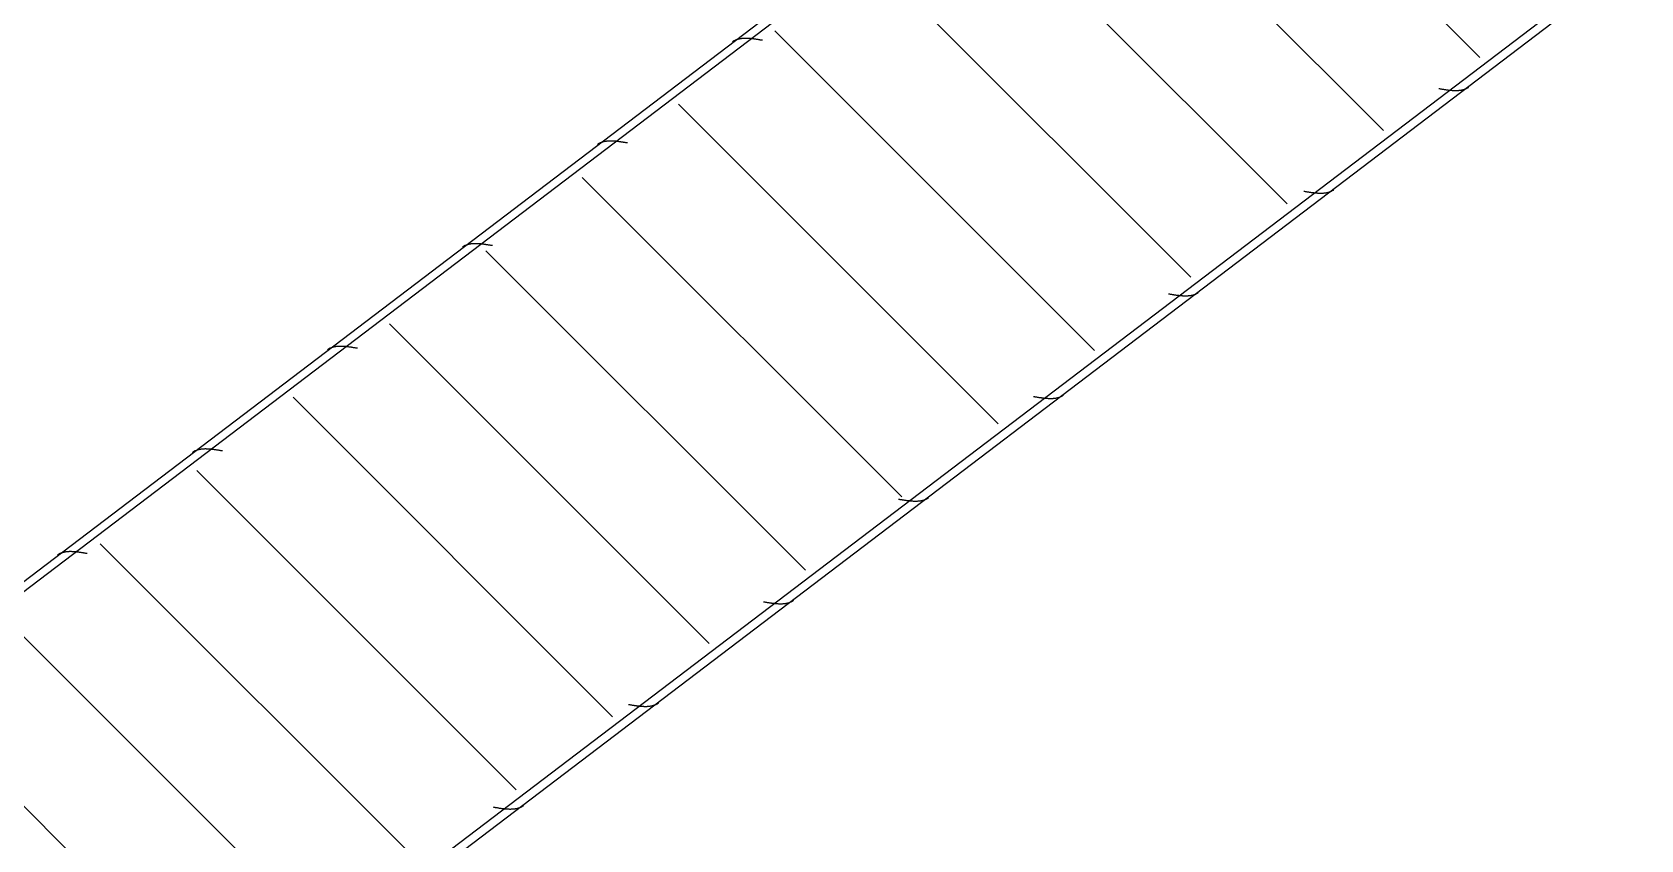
# Model space of a CAD drawing. Extents: x -9133 to 18268, y -11863 to 17290.
# Drawn here: x 708.9 to 809.5, y 3316.6 to 3367.1 of the extents above; entities that cross this region are included whole.
import ezdxf

# ---------------------------------------------------------------- set-up
doc = ezdxf.new("R2010")
doc.units = 0
doc.header["$LTSCALE"] = 30
doc.header["$MEASUREMENT"] = 0
doc.linetypes.add('EJEG$0$RLE-PROYECCION', pattern=[0.71438, 0.47625, -0.23813])
doc.layers.get('0').update_dxf_attribs({"linetype": 'CONTINUOUS'})
doc.layers.add('EJEG$0$RLA-ACHURADO', color=30, linetype='EJEG$0$RLE-PROYECCION', lineweight=15, transparency=0.7)
doc.layers.add('EJEG$0$RLA-CONTORNO', color=30, linetype='CONTINUOUS', lineweight=25)

# ---------------------------------------------------------------- blocks, each defined once
blk = doc.blocks.new('EJEG$0$FP_3-EJE G')
at = {"layer": 'EJEG$0$RLA-CONTORNO'}
for p, q in [((-1239.82, 1101.97), (-1601.82, 826.77)), ((-1377.96, 997.02), (-1377.98, 997.01)), ((-1377.94, 997.04), (-1377.96, 997.02)), ((-1377.92, 997.05), (-1377.94, 997.04)), ((-1377.9, 997.06), (-1377.92, 997.05)), ((-1377.87, 997.07), (-1377.9, 997.06)), ((-1377.85, 997.08), (-1377.87, 997.07)), ((-1377.83, 997.1), (-1377.85, 997.08)), ((-1377.81, 997.11), (-1377.83, 997.1)), ((-1377.78, 997.12), (-1377.81, 997.11)), ((-1377.76, 997.13), (-1377.78, 997.12)), ((-1377.74, 997.13), (-1377.76, 997.13)), ((-1377.71, 997.14), (-1377.74, 997.13)), ((-1377.69, 997.15), (-1377.71, 997.14)), ((-1377.66, 997.16), (-1377.69, 997.15)), ((-1377.64, 997.17), (-1377.66, 997.16)), ((-1377.61, 997.17), (-1377.64, 997.17)), ((-1377.58, 997.18), (-1377.61, 997.17)), ((-1377.56, 997.19), (-1377.58, 997.18)), ((-1377.53, 997.19), (-1377.56, 997.19)), ((-1377.5, 997.2), (-1377.53, 997.19)), ((-1377.48, 997.2), (-1377.5, 997.2)), ((-1377.45, 997.2), (-1377.48, 997.2)), ((-1377.42, 997.21), (-1377.45, 997.2)), ((-1377.39, 997.21), (-1377.42, 997.21)), ((-1377.36, 997.21), (-1377.39, 997.21)), ((-1377.33, 997.22), (-1377.36, 997.21)), ((-1377.31, 997.22), (-1377.33, 997.22)), ((-1377.28, 997.22), (-1377.31, 997.22)), ((-1377.25, 997.22), (-1377.28, 997.22)), ((-1377.22, 997.22), (-1377.25, 997.22)), ((-1377.19, 997.22), (-1377.22, 997.22)), ((-1377.15, 997.22), (-1377.19, 997.22)), ((-1377.12, 997.22), (-1377.15, 997.22)), ((-1377.09, 997.22), (-1377.12, 997.22)), ((-1377.06, 997.22), (-1377.09, 997.22)), ((-1377.03, 997.22), (-1377.06, 997.22)), ((-1377, 997.22), (-1377.03, 997.22)), ((-1376.96, 997.21), (-1377, 997.22)), ((-1376.93, 997.21), (-1376.96, 997.21)), ((-1376.9, 997.21), (-1376.93, 997.21)), ((-1376.87, 997.21), (-1376.9, 997.21)), ((-1376.83, 997.2), (-1376.87, 997.21)), ((-1376.8, 997.2), (-1376.83, 997.2)), ((-1376.77, 997.2), (-1376.8, 997.2)), ((-1376.73, 997.19), (-1376.77, 997.2)), ((-1376.7, 997.19), (-1376.73, 997.19)), ((-1376.66, 997.19), (-1376.7, 997.19)), ((-1376.63, 997.18), (-1376.66, 997.19)), ((-1376.6, 997.18), (-1376.63, 997.18)), ((-1376.56, 997.17), (-1376.6, 997.18)), ((-1376.53, 997.17), (-1376.56, 997.17)), ((-1376.49, 997.16), (-1376.53, 997.17)), ((-1376.46, 997.16), (-1376.49, 997.16)), ((-1376.42, 997.15), (-1376.46, 997.16)), ((-1376.39, 997.15), (-1376.42, 997.15)), ((-1376.35, 997.14), (-1376.39, 997.15)), ((-1376.32, 997.14), (-1376.35, 997.14)), ((-1376.28, 997.13), (-1376.32, 997.14)), ((-1376.25, 997.12), (-1376.28, 997.13)), ((-1376.21, 997.12), (-1376.25, 997.12)), ((-1376.18, 997.11), (-1376.21, 997.12)), ((-1376.14, 997.11), (-1376.18, 997.11)), ((-1376.11, 997.1), (-1376.14, 997.11)), ((-1386.16, 990.72), (-1386.18, 990.72)), ((-1386.13, 990.73), (-1386.16, 990.72)), ((-1386.11, 990.74), (-1386.13, 990.73)), ((-1386.08, 990.75), (-1386.11, 990.74)), ((-1386.05, 990.75), (-1386.08, 990.75)), ((-1386.03, 990.76), (-1386.05, 990.75)), ((-1386, 990.77), (-1386.03, 990.76)), ((-1385.98, 990.77), (-1386, 990.77)), ((-1385.95, 990.78), (-1385.98, 990.77)), ((-1385.92, 990.78), (-1385.95, 990.78)), ((-1385.89, 990.78), (-1385.92, 990.78)), ((-1385.86, 990.79), (-1385.89, 990.78)), ((-1385.84, 990.79), (-1385.86, 990.79)), ((-1385.81, 990.79), (-1385.84, 990.79)), ((-1385.78, 990.8), (-1385.81, 990.79)), ((-1385.75, 990.8), (-1385.78, 990.8)), ((-1385.72, 990.8), (-1385.75, 990.8)), ((-1385.69, 990.8), (-1385.72, 990.8)), ((-1385.66, 990.8), (-1385.69, 990.8)), ((-1385.63, 990.8), (-1385.66, 990.8)), ((-1385.6, 990.8), (-1385.63, 990.8)), ((-1385.57, 990.8), (-1385.6, 990.8)), ((-1385.54, 990.8), (-1385.57, 990.8)), ((-1385.5, 990.8), (-1385.54, 990.8)), ((-1385.47, 990.8), (-1385.5, 990.8)), ((-1385.44, 990.8), (-1385.47, 990.8)), ((-1385.41, 990.8), (-1385.44, 990.8)), ((-1385.38, 990.79), (-1385.41, 990.8)), ((-1385.34, 990.79), (-1385.38, 990.79)), ((-1385.31, 990.79), (-1385.34, 990.79)), ((-1385.28, 990.79), (-1385.31, 990.79)), ((-1385.24, 990.78), (-1385.28, 990.79)), ((-1385.21, 990.78), (-1385.24, 990.78)), ((-1385.18, 990.78), (-1385.21, 990.78)), ((-1385.14, 990.77), (-1385.18, 990.78)), ((-1385.11, 990.77), (-1385.14, 990.77)), ((-1385.07, 990.76), (-1385.11, 990.77)), ((-1385.04, 990.76), (-1385.07, 990.76)), ((-1385.01, 990.75), (-1385.04, 990.76)), ((-1384.97, 990.75), (-1385.01, 990.75)), ((-1384.94, 990.74), (-1384.97, 990.75)), ((-1384.9, 990.74), (-1384.94, 990.74)), ((-1384.87, 990.73), (-1384.9, 990.74)), ((-1384.83, 990.73), (-1384.87, 990.73)), ((-1384.8, 990.72), (-1384.83, 990.73)), ((-1386.4, 990.6), (-1386.42, 990.59)), ((-1386.38, 990.62), (-1386.4, 990.6)), ((-1386.36, 990.63), (-1386.38, 990.62)), ((-1386.34, 990.64), (-1386.36, 990.63)), ((-1386.32, 990.65), (-1386.34, 990.64)), ((-1386.3, 990.67), (-1386.32, 990.65)), ((-1386.27, 990.68), (-1386.3, 990.67)), ((-1386.25, 990.69), (-1386.27, 990.68)), ((-1386.23, 990.7), (-1386.25, 990.69)), ((-1386.2, 990.71), (-1386.23, 990.7)), ((-1386.18, 990.72), (-1386.2, 990.71)), ((-1384.76, 990.72), (-1384.8, 990.72)), ((-1384.73, 990.71), (-1384.76, 990.72)), ((-1384.69, 990.71), (-1384.73, 990.71)), ((-1384.66, 990.7), (-1384.69, 990.71)), ((-1384.62, 990.69), (-1384.66, 990.7)), ((-1384.59, 990.69), (-1384.62, 990.69)), ((-1384.55, 990.68), (-1384.59, 990.69)), ((-1394.85, 984.18), (-1394.87, 984.17)), ((-1394.82, 984.2), (-1394.85, 984.18)), ((-1394.8, 984.21), (-1394.82, 984.2)), ((-1394.78, 984.22), (-1394.8, 984.21)), ((-1394.76, 984.24), (-1394.78, 984.22)), ((-1394.74, 984.25), (-1394.76, 984.24)), ((-1394.72, 984.26), (-1394.74, 984.25)), ((-1394.69, 984.27), (-1394.72, 984.26)), ((-1394.67, 984.28), (-1394.69, 984.27)), ((-1394.65, 984.29), (-1394.67, 984.28)), ((-1394.62, 984.3), (-1394.65, 984.29)), ((-1394.6, 984.31), (-1394.62, 984.3)), ((-1394.57, 984.31), (-1394.6, 984.31)), ((-1394.55, 984.32), (-1394.57, 984.31)), ((-1394.52, 984.33), (-1394.55, 984.32)), ((-1394.5, 984.34), (-1394.52, 984.33)), ((-1394.47, 984.34), (-1394.5, 984.34)), ((-1394.45, 984.35), (-1394.47, 984.34)), ((-1394.42, 984.35), (-1394.45, 984.35)), ((-1394.39, 984.36), (-1394.42, 984.35)), ((-1394.36, 984.36), (-1394.39, 984.36)), ((-1394.34, 984.37), (-1394.36, 984.36)), ((-1394.31, 984.37), (-1394.34, 984.37)), ((-1394.28, 984.37), (-1394.31, 984.37)), ((-1394.25, 984.38), (-1394.28, 984.37)), ((-1394.22, 984.38), (-1394.25, 984.38)), ((-1394.19, 984.38), (-1394.22, 984.38)), ((-1394.16, 984.38), (-1394.19, 984.38)), ((-1394.13, 984.38), (-1394.16, 984.38)), ((-1394.1, 984.38), (-1394.13, 984.38)), ((-1394.07, 984.38), (-1394.1, 984.38)), ((-1394.04, 984.38), (-1394.07, 984.38)), ((-1394.01, 984.38), (-1394.04, 984.38)), ((-1393.98, 984.38), (-1394.01, 984.38)), ((-1393.95, 984.38), (-1393.98, 984.38)), ((-1393.92, 984.38), (-1393.95, 984.38)), ((-1393.88, 984.38), (-1393.92, 984.38)), ((-1393.85, 984.38), (-1393.88, 984.38)), ((-1393.82, 984.37), (-1393.85, 984.38)), ((-1393.79, 984.37), (-1393.82, 984.37)), ((-1393.75, 984.37), (-1393.79, 984.37)), ((-1393.72, 984.37), (-1393.75, 984.37)), ((-1393.69, 984.36), (-1393.72, 984.37)), ((-1393.65, 984.36), (-1393.69, 984.36)), ((-1393.62, 984.36), (-1393.65, 984.36)), ((-1393.59, 984.35), (-1393.62, 984.36)), ((-1393.55, 984.35), (-1393.59, 984.35)), ((-1393.52, 984.34), (-1393.55, 984.35)), ((-1393.48, 984.34), (-1393.52, 984.34)), ((-1393.45, 984.33), (-1393.48, 984.34)), ((-1393.41, 984.33), (-1393.45, 984.33)), ((-1393.38, 984.32), (-1393.41, 984.33)), ((-1393.35, 984.32), (-1393.38, 984.32)), ((-1393.31, 984.31), (-1393.35, 984.32)), ((-1393.28, 984.31), (-1393.31, 984.31)), ((-1393.24, 984.3), (-1393.28, 984.31)), ((-1393.21, 984.3), (-1393.24, 984.3)), ((-1393.17, 984.29), (-1393.21, 984.3)), ((-1393.14, 984.29), (-1393.17, 984.29)), ((-1393.1, 984.28), (-1393.14, 984.29)), ((-1393.06, 984.27), (-1393.1, 984.28)), ((-1393.03, 984.27), (-1393.06, 984.27)), ((-1392.99, 984.26), (-1393.03, 984.27)), ((-1403.29, 977.76), (-1403.31, 977.75)), ((-1403.27, 977.78), (-1403.29, 977.76)), ((-1403.25, 977.79), (-1403.27, 977.78)), ((-1403.23, 977.8), (-1403.25, 977.79)), ((-1403.2, 977.82), (-1403.23, 977.8)), ((-1403.18, 977.83), (-1403.2, 977.82)), ((-1403.16, 977.84), (-1403.18, 977.83)), ((-1403.14, 977.85), (-1403.16, 977.84)), ((-1403.11, 977.86), (-1403.14, 977.85)), ((-1403.09, 977.87), (-1403.11, 977.86)), ((-1403.07, 977.88), (-1403.09, 977.87)), ((-1403.04, 977.89), (-1403.07, 977.88)), ((-1403.02, 977.89), (-1403.04, 977.89)), ((-1402.99, 977.9), (-1403.02, 977.89)), ((-1402.97, 977.91), (-1402.99, 977.9)), ((-1402.94, 977.92), (-1402.97, 977.91)), ((-1402.92, 977.92), (-1402.94, 977.92)), ((-1402.89, 977.93), (-1402.92, 977.92)), ((-1402.86, 977.93), (-1402.89, 977.93)), ((-1402.84, 977.94), (-1402.86, 977.93)), ((-1402.81, 977.94), (-1402.84, 977.94)), ((-1402.78, 977.95), (-1402.81, 977.94)), ((-1402.75, 977.95), (-1402.78, 977.95)), ((-1402.72, 977.95), (-1402.75, 977.95)), ((-1402.69, 977.96), (-1402.72, 977.95)), ((-1402.67, 977.96), (-1402.69, 977.96)), ((-1402.64, 977.96), (-1402.67, 977.96)), ((-1402.61, 977.96), (-1402.64, 977.96)), ((-1402.58, 977.96), (-1402.61, 977.96)), ((-1402.55, 977.96), (-1402.58, 977.96)), ((-1402.52, 977.96), (-1402.55, 977.96)), ((-1402.49, 977.96), (-1402.52, 977.96)), ((-1402.45, 977.96), (-1402.49, 977.96)), ((-1402.42, 977.96), (-1402.45, 977.96)), ((-1402.39, 977.96), (-1402.42, 977.96)), ((-1402.36, 977.96), (-1402.39, 977.96)), ((-1402.33, 977.96), (-1402.36, 977.96)), ((-1402.3, 977.96), (-1402.33, 977.96)), ((-1402.26, 977.96), (-1402.3, 977.96)), ((-1402.23, 977.95), (-1402.26, 977.96)), ((-1402.2, 977.95), (-1402.23, 977.95)), ((-1402.16, 977.95), (-1402.2, 977.95)), ((-1402.13, 977.94), (-1402.16, 977.95)), ((-1402.1, 977.94), (-1402.13, 977.94)), ((-1402.06, 977.94), (-1402.1, 977.94)), ((-1402.03, 977.93), (-1402.06, 977.94)), ((-1402, 977.93), (-1402.03, 977.93)), ((-1401.96, 977.92), (-1402, 977.93)), ((-1401.93, 977.92), (-1401.96, 977.92)), ((-1401.89, 977.92), (-1401.93, 977.92)), ((-1401.86, 977.91), (-1401.89, 977.92)), ((-1401.82, 977.91), (-1401.86, 977.91)), ((-1401.79, 977.9), (-1401.82, 977.91)), ((-1401.75, 977.9), (-1401.79, 977.9)), ((-1401.72, 977.89), (-1401.75, 977.9)), ((-1401.68, 977.88), (-1401.72, 977.89)), ((-1401.65, 977.88), (-1401.68, 977.88)), ((-1401.61, 977.87), (-1401.65, 977.88)), ((-1401.58, 977.87), (-1401.61, 977.87)), ((-1401.54, 977.86), (-1401.58, 977.87)), ((-1401.51, 977.86), (-1401.54, 977.86)), ((-1401.47, 977.85), (-1401.51, 977.86)), ((-1401.44, 977.84), (-1401.47, 977.85)), ((-1411.73, 971.35), (-1411.75, 971.33)), ((-1411.71, 971.36), (-1411.73, 971.35)), ((-1411.69, 971.37), (-1411.71, 971.36)), ((-1411.67, 971.39), (-1411.69, 971.37)), ((-1411.65, 971.4), (-1411.67, 971.39)), ((-1411.63, 971.41), (-1411.65, 971.4)), ((-1411.6, 971.42), (-1411.63, 971.41)), ((-1411.58, 971.43), (-1411.6, 971.42)), ((-1411.56, 971.44), (-1411.58, 971.43)), ((-1411.53, 971.45), (-1411.56, 971.44)), ((-1411.51, 971.46), (-1411.53, 971.45)), ((-1411.49, 971.47), (-1411.51, 971.46)), ((-1411.46, 971.48), (-1411.49, 971.47)), ((-1411.44, 971.48), (-1411.46, 971.48)), ((-1411.41, 971.49), (-1411.44, 971.48)), ((-1411.39, 971.5), (-1411.41, 971.49)), ((-1411.36, 971.5), (-1411.39, 971.5)), ((-1411.33, 971.51), (-1411.36, 971.5)), ((-1411.31, 971.51), (-1411.33, 971.51)), ((-1411.28, 971.52), (-1411.31, 971.51)), ((-1411.25, 971.52), (-1411.28, 971.52)), ((-1411.22, 971.53), (-1411.25, 971.52)), ((-1411.2, 971.53), (-1411.22, 971.53)), ((-1411.17, 971.53), (-1411.2, 971.53)), ((-1411.14, 971.54), (-1411.17, 971.53)), ((-1411.11, 971.54), (-1411.14, 971.54)), ((-1411.08, 971.54), (-1411.11, 971.54)), ((-1411.05, 971.54), (-1411.08, 971.54)), ((-1411.02, 971.54), (-1411.05, 971.54)), ((-1410.99, 971.55), (-1411.02, 971.54)), ((-1410.96, 971.55), (-1410.99, 971.55)), ((-1410.93, 971.55), (-1410.96, 971.55)), ((-1410.9, 971.55), (-1410.93, 971.55)), ((-1410.87, 971.54), (-1410.9, 971.55)), ((-1410.83, 971.54), (-1410.87, 971.54)), ((-1410.8, 971.54), (-1410.83, 971.54)), ((-1410.77, 971.54), (-1410.8, 971.54)), ((-1410.74, 971.54), (-1410.77, 971.54)), ((-1410.71, 971.54), (-1410.74, 971.54)), ((-1410.67, 971.53), (-1410.71, 971.54)), ((-1410.64, 971.53), (-1410.67, 971.53)), ((-1410.61, 971.53), (-1410.64, 971.53)), ((-1410.57, 971.53), (-1410.61, 971.53)), ((-1410.54, 971.52), (-1410.57, 971.53)), ((-1410.51, 971.52), (-1410.54, 971.52)), ((-1410.47, 971.51), (-1410.51, 971.52)), ((-1410.44, 971.51), (-1410.47, 971.51)), ((-1410.41, 971.51), (-1410.44, 971.51)), ((-1410.37, 971.5), (-1410.41, 971.51)), ((-1410.34, 971.5), (-1410.37, 971.5)), ((-1410.3, 971.49), (-1410.34, 971.5)), ((-1410.27, 971.49), (-1410.3, 971.49)), ((-1410.23, 971.48), (-1410.27, 971.49)), ((-1410.2, 971.48), (-1410.23, 971.48)), ((-1410.16, 971.47), (-1410.2, 971.48)), ((-1410.13, 971.47), (-1410.16, 971.47)), ((-1410.09, 971.46), (-1410.13, 971.47)), ((-1410.06, 971.45), (-1410.09, 971.46)), ((-1410.02, 971.45), (-1410.06, 971.45)), ((-1409.99, 971.44), (-1410.02, 971.45)), ((-1409.95, 971.44), (-1409.99, 971.44)), ((-1409.92, 971.43), (-1409.95, 971.44)), ((-1409.88, 971.43), (-1409.92, 971.43)), ((-1420.18, 964.93), (-1420.2, 964.91)), ((-1420.16, 964.94), (-1420.18, 964.93)), ((-1420.13, 964.95), (-1420.16, 964.94)), ((-1420.11, 964.97), (-1420.13, 964.95)), ((-1420.09, 964.98), (-1420.11, 964.97)), ((-1420.07, 964.99), (-1420.09, 964.98)), ((-1420.05, 965), (-1420.07, 964.99)), ((-1420.02, 965.01), (-1420.05, 965)), ((-1420, 965.02), (-1420.02, 965.01)), ((-1419.98, 965.03), (-1420, 965.02)), ((-1419.95, 965.04), (-1419.98, 965.03)), ((-1419.93, 965.05), (-1419.95, 965.04)), ((-1419.9, 965.06), (-1419.93, 965.05)), ((-1419.88, 965.06), (-1419.9, 965.06)), ((-1419.85, 965.07), (-1419.88, 965.06)), ((-1419.83, 965.08), (-1419.85, 965.07)), ((-1419.8, 965.08), (-1419.83, 965.08)), ((-1419.78, 965.09), (-1419.8, 965.08)), ((-1419.75, 965.1), (-1419.78, 965.09)), ((-1419.72, 965.1), (-1419.75, 965.1)), ((-1419.7, 965.11), (-1419.72, 965.1)), ((-1419.67, 965.11), (-1419.7, 965.11)), ((-1419.64, 965.11), (-1419.67, 965.11)), ((-1419.61, 965.12), (-1419.64, 965.11)), ((-1419.58, 965.12), (-1419.61, 965.12)), ((-1419.55, 965.12), (-1419.58, 965.12)), ((-1419.52, 965.12), (-1419.55, 965.12)), ((-1419.49, 965.12), (-1419.52, 965.12)), ((-1419.46, 965.13), (-1419.49, 965.12)), ((-1419.43, 965.13), (-1419.46, 965.13)), ((-1419.4, 965.13), (-1419.43, 965.13)), ((-1419.37, 965.13), (-1419.4, 965.13)), ((-1419.34, 965.13), (-1419.37, 965.13)), ((-1419.31, 965.13), (-1419.34, 965.13)), ((-1419.28, 965.12), (-1419.31, 965.13)), ((-1419.25, 965.12), (-1419.28, 965.12)), ((-1419.21, 965.12), (-1419.25, 965.12)), ((-1419.18, 965.12), (-1419.21, 965.12)), ((-1419.15, 965.12), (-1419.18, 965.12)), ((-1419.12, 965.12), (-1419.15, 965.12)), ((-1419.08, 965.11), (-1419.12, 965.12)), ((-1419.05, 965.11), (-1419.08, 965.11)), ((-1419.02, 965.11), (-1419.05, 965.11)), ((-1418.98, 965.1), (-1419.02, 965.11)), ((-1418.95, 965.1), (-1418.98, 965.1)), ((-1418.92, 965.1), (-1418.95, 965.1)), ((-1418.88, 965.09), (-1418.92, 965.1)), ((-1418.85, 965.09), (-1418.88, 965.09)), ((-1418.81, 965.08), (-1418.85, 965.09)), ((-1418.78, 965.08), (-1418.81, 965.08)), ((-1418.75, 965.07), (-1418.78, 965.08)), ((-1418.71, 965.07), (-1418.75, 965.07)), ((-1418.68, 965.06), (-1418.71, 965.07)), ((-1418.64, 965.06), (-1418.68, 965.06)), ((-1418.61, 965.05), (-1418.64, 965.06)), ((-1418.57, 965.05), (-1418.61, 965.05)), ((-1418.54, 965.04), (-1418.57, 965.05)), ((-1418.5, 965.04), (-1418.54, 965.04)), ((-1418.47, 965.03), (-1418.5, 965.04)), ((-1418.43, 965.02), (-1418.47, 965.03)), ((-1418.4, 965.02), (-1418.43, 965.02)), ((-1418.36, 965.01), (-1418.4, 965.02)), ((-1418.33, 965.01), (-1418.36, 965.01))]:
    blk.add_line(p, q, dxfattribs=at)
blk = doc.blocks.new('EJEG$0$FP_4-EJE G')
at = {"layer": 'EJEG$0$RLA-CONTORNO'}
for p, q in [((-1601.82, 789.09), (-1239.82, 1064.28)), ((-1333.8, 994.06), (-1333.83, 994.07)), ((-1333.76, 994.06), (-1333.8, 994.06)), ((-1333.73, 994.05), (-1333.76, 994.06)), ((-1333.69, 994.04), (-1333.73, 994.05)), ((-1333.65, 994.04), (-1333.69, 994.04)), ((-1333.62, 994.03), (-1333.65, 994.04)), ((-1333.58, 994.03), (-1333.62, 994.03)), ((-1333.55, 994.02), (-1333.58, 994.03)), ((-1333.51, 994.02), (-1333.55, 994.02)), ((-1333.48, 994.01), (-1333.51, 994.02)), ((-1333.45, 994.01), (-1333.48, 994.01)), ((-1333.41, 994), (-1333.45, 994.01)), ((-1333.38, 994), (-1333.41, 994)), ((-1333.34, 993.99), (-1333.38, 994)), ((-1333.31, 993.99), (-1333.34, 993.99)), ((-1333.27, 993.98), (-1333.31, 993.99)), ((-1333.24, 993.98), (-1333.27, 993.98)), ((-1333.21, 993.97), (-1333.24, 993.98)), ((-1333.17, 993.97), (-1333.21, 993.97)), ((-1333.14, 993.97), (-1333.17, 993.97)), ((-1333.1, 993.96), (-1333.14, 993.97)), ((-1333.07, 993.96), (-1333.1, 993.96)), ((-1333.04, 993.96), (-1333.07, 993.96)), ((-1333.01, 993.96), (-1333.04, 993.96)), ((-1332.97, 993.95), (-1333.01, 993.96)), ((-1332.94, 993.95), (-1332.97, 993.95)), ((-1332.91, 993.95), (-1332.94, 993.95)), ((-1332.88, 993.95), (-1332.91, 993.95)), ((-1332.85, 993.95), (-1332.88, 993.95)), ((-1332.81, 993.95), (-1332.85, 993.95)), ((-1332.78, 993.95), (-1332.81, 993.95)), ((-1332.75, 993.95), (-1332.78, 993.95)), ((-1332.72, 993.95), (-1332.75, 993.95)), ((-1332.69, 993.95), (-1332.72, 993.95)), ((-1332.66, 993.95), (-1332.69, 993.95)), ((-1332.63, 993.95), (-1332.66, 993.95)), ((-1332.6, 993.95), (-1332.63, 993.95)), ((-1332.57, 993.96), (-1332.6, 993.95)), ((-1332.55, 993.96), (-1332.57, 993.96)), ((-1332.52, 993.96), (-1332.55, 993.96)), ((-1332.49, 993.96), (-1332.52, 993.96)), ((-1332.46, 993.97), (-1332.49, 993.96)), ((-1332.43, 993.97), (-1332.46, 993.97)), ((-1332.41, 993.98), (-1332.43, 993.97)), ((-1332.38, 993.98), (-1332.41, 993.98)), ((-1332.35, 993.99), (-1332.38, 993.98)), ((-1332.33, 994), (-1332.35, 993.99)), ((-1332.3, 994), (-1332.33, 994)), ((-1332.28, 994.01), (-1332.3, 994)), ((-1332.25, 994.02), (-1332.28, 994.01)), ((-1332.23, 994.03), (-1332.25, 994.02)), ((-1332.2, 994.03), (-1332.23, 994.03)), ((-1332.18, 994.04), (-1332.2, 994.03)), ((-1332.15, 994.05), (-1332.18, 994.04)), ((-1332.13, 994.06), (-1332.15, 994.05)), ((-1332.11, 994.07), (-1332.13, 994.06)), ((-1332.09, 994.08), (-1332.11, 994.07)), ((-1332.06, 994.1), (-1332.09, 994.08)), ((-1332.04, 994.11), (-1332.06, 994.1)), ((-1332.02, 994.12), (-1332.04, 994.11)), ((-1332, 994.13), (-1332.02, 994.12)), ((-1331.98, 994.15), (-1332, 994.13)), ((-1331.96, 994.16), (-1331.98, 994.15)), ((-1340.44, 987.71), (-1340.46, 987.7)), ((-1340.42, 987.73), (-1340.44, 987.71)), ((-1340.4, 987.74), (-1340.42, 987.73)), ((-1342.24, 987.64), (-1342.27, 987.65)), ((-1342.2, 987.64), (-1342.24, 987.64)), ((-1342.17, 987.63), (-1342.2, 987.64)), ((-1342.13, 987.63), (-1342.17, 987.63)), ((-1342.1, 987.62), (-1342.13, 987.63)), ((-1342.06, 987.61), (-1342.1, 987.62)), ((-1342.03, 987.61), (-1342.06, 987.61)), ((-1341.99, 987.6), (-1342.03, 987.61)), ((-1341.96, 987.6), (-1341.99, 987.6)), ((-1341.92, 987.59), (-1341.96, 987.6)), ((-1341.89, 987.59), (-1341.92, 987.59)), ((-1341.85, 987.58), (-1341.89, 987.59)), ((-1341.82, 987.58), (-1341.85, 987.58)), ((-1341.79, 987.57), (-1341.82, 987.58)), ((-1341.75, 987.57), (-1341.79, 987.57)), ((-1341.72, 987.56), (-1341.75, 987.57)), ((-1341.68, 987.56), (-1341.72, 987.56)), ((-1341.65, 987.56), (-1341.68, 987.56)), ((-1341.62, 987.55), (-1341.65, 987.56)), ((-1341.58, 987.55), (-1341.62, 987.55)), ((-1341.55, 987.55), (-1341.58, 987.55)), ((-1341.52, 987.54), (-1341.55, 987.55)), ((-1341.48, 987.54), (-1341.52, 987.54)), ((-1341.45, 987.54), (-1341.48, 987.54)), ((-1341.42, 987.54), (-1341.45, 987.54)), ((-1341.38, 987.53), (-1341.42, 987.54)), ((-1341.35, 987.53), (-1341.38, 987.53)), ((-1341.32, 987.53), (-1341.35, 987.53)), ((-1341.29, 987.53), (-1341.32, 987.53)), ((-1341.26, 987.53), (-1341.29, 987.53)), ((-1341.23, 987.53), (-1341.26, 987.53)), ((-1341.2, 987.53), (-1341.23, 987.53)), ((-1341.17, 987.53), (-1341.2, 987.53)), ((-1341.14, 987.53), (-1341.17, 987.53)), ((-1341.11, 987.53), (-1341.14, 987.53)), ((-1341.08, 987.53), (-1341.11, 987.53)), ((-1341.05, 987.53), (-1341.08, 987.53)), ((-1341.02, 987.54), (-1341.05, 987.53)), ((-1340.99, 987.54), (-1341.02, 987.54)), ((-1340.96, 987.54), (-1340.99, 987.54)), ((-1340.93, 987.55), (-1340.96, 987.54)), ((-1340.9, 987.55), (-1340.93, 987.55)), ((-1340.88, 987.55), (-1340.9, 987.55)), ((-1340.85, 987.56), (-1340.88, 987.55)), ((-1340.82, 987.56), (-1340.85, 987.56)), ((-1340.8, 987.57), (-1340.82, 987.56)), ((-1340.77, 987.58), (-1340.8, 987.57)), ((-1340.74, 987.58), (-1340.77, 987.58)), ((-1340.72, 987.59), (-1340.74, 987.58)), ((-1340.69, 987.6), (-1340.72, 987.59)), ((-1340.67, 987.61), (-1340.69, 987.6)), ((-1340.65, 987.62), (-1340.67, 987.61)), ((-1340.62, 987.62), (-1340.65, 987.62)), ((-1340.6, 987.63), (-1340.62, 987.62)), ((-1340.58, 987.64), (-1340.6, 987.63)), ((-1340.55, 987.65), (-1340.58, 987.64)), ((-1340.53, 987.67), (-1340.55, 987.65)), ((-1340.51, 987.68), (-1340.53, 987.67)), ((-1340.49, 987.69), (-1340.51, 987.68)), ((-1340.46, 987.7), (-1340.49, 987.69)), ((-1350.68, 981.22), (-1350.72, 981.23)), ((-1350.65, 981.22), (-1350.68, 981.22)), ((-1350.61, 981.21), (-1350.65, 981.22)), ((-1350.58, 981.21), (-1350.61, 981.21)), ((-1350.54, 981.2), (-1350.58, 981.21)), ((-1350.51, 981.2), (-1350.54, 981.2)), ((-1350.47, 981.19), (-1350.51, 981.2)), ((-1350.44, 981.18), (-1350.47, 981.19)), ((-1350.4, 981.18), (-1350.44, 981.18)), ((-1350.37, 981.17), (-1350.4, 981.18)), ((-1350.33, 981.17), (-1350.37, 981.17)), ((-1350.3, 981.16), (-1350.33, 981.17)), ((-1350.26, 981.16), (-1350.3, 981.16)), ((-1350.23, 981.15), (-1350.26, 981.16)), ((-1350.19, 981.15), (-1350.23, 981.15)), ((-1350.16, 981.15), (-1350.19, 981.15)), ((-1350.13, 981.14), (-1350.16, 981.15)), ((-1350.09, 981.14), (-1350.13, 981.14)), ((-1350.06, 981.13), (-1350.09, 981.14)), ((-1350.03, 981.13), (-1350.06, 981.13)), ((-1349.99, 981.13), (-1350.03, 981.13)), ((-1349.96, 981.12), (-1349.99, 981.13)), ((-1349.93, 981.12), (-1349.96, 981.12)), ((-1349.89, 981.12), (-1349.93, 981.12)), ((-1349.86, 981.12), (-1349.89, 981.12)), ((-1349.83, 981.11), (-1349.86, 981.12)), ((-1349.8, 981.11), (-1349.83, 981.11)), ((-1349.76, 981.11), (-1349.8, 981.11)), ((-1349.73, 981.11), (-1349.76, 981.11)), ((-1349.7, 981.11), (-1349.73, 981.11)), ((-1349.67, 981.11), (-1349.7, 981.11)), ((-1349.64, 981.11), (-1349.67, 981.11)), ((-1349.61, 981.11), (-1349.64, 981.11)), ((-1349.58, 981.11), (-1349.61, 981.11)), ((-1349.55, 981.11), (-1349.58, 981.11)), ((-1349.52, 981.11), (-1349.55, 981.11)), ((-1349.49, 981.12), (-1349.52, 981.11)), ((-1349.46, 981.12), (-1349.49, 981.12)), ((-1349.43, 981.12), (-1349.46, 981.12)), ((-1349.4, 981.12), (-1349.43, 981.12)), ((-1349.38, 981.13), (-1349.4, 981.12)), ((-1349.35, 981.13), (-1349.38, 981.13)), ((-1349.32, 981.14), (-1349.35, 981.13)), ((-1349.29, 981.14), (-1349.32, 981.14)), ((-1349.27, 981.15), (-1349.29, 981.14)), ((-1349.24, 981.15), (-1349.27, 981.15)), ((-1349.21, 981.16), (-1349.24, 981.15)), ((-1349.19, 981.16), (-1349.21, 981.16)), ((-1349.16, 981.17), (-1349.19, 981.16)), ((-1349.14, 981.18), (-1349.16, 981.17)), ((-1349.11, 981.19), (-1349.14, 981.18)), ((-1349.09, 981.2), (-1349.11, 981.19)), ((-1349.07, 981.21), (-1349.09, 981.2)), ((-1349.04, 981.21), (-1349.07, 981.21)), ((-1349.02, 981.22), (-1349.04, 981.21)), ((-1349, 981.24), (-1349.02, 981.22)), ((-1348.97, 981.25), (-1349, 981.24)), ((-1348.95, 981.26), (-1348.97, 981.25)), ((-1348.93, 981.27), (-1348.95, 981.26)), ((-1348.91, 981.28), (-1348.93, 981.27)), ((-1348.89, 981.3), (-1348.91, 981.28)), ((-1348.87, 981.31), (-1348.89, 981.3)), ((-1348.85, 981.32), (-1348.87, 981.31)), ((-1359.13, 974.81), (-1359.16, 974.81)), ((-1359.09, 974.8), (-1359.13, 974.81)), ((-1359.06, 974.79), (-1359.09, 974.8)), ((-1359.02, 974.79), (-1359.06, 974.79)), ((-1358.99, 974.78), (-1359.02, 974.79)), ((-1358.95, 974.78), (-1358.99, 974.78)), ((-1358.92, 974.77), (-1358.95, 974.78)), ((-1358.88, 974.77), (-1358.92, 974.77)), ((-1358.85, 974.76), (-1358.88, 974.77)), ((-1358.81, 974.75), (-1358.85, 974.76)), ((-1358.78, 974.75), (-1358.81, 974.75)), ((-1358.74, 974.74), (-1358.78, 974.75)), ((-1358.71, 974.74), (-1358.74, 974.74)), ((-1358.67, 974.74), (-1358.71, 974.74)), ((-1358.64, 974.73), (-1358.67, 974.74)), ((-1358.6, 974.73), (-1358.64, 974.73)), ((-1358.57, 974.72), (-1358.6, 974.73)), ((-1358.54, 974.72), (-1358.57, 974.72)), ((-1358.5, 974.71), (-1358.54, 974.72)), ((-1358.47, 974.71), (-1358.5, 974.71)), ((-1358.44, 974.71), (-1358.47, 974.71)), ((-1358.4, 974.7), (-1358.44, 974.71)), ((-1358.37, 974.7), (-1358.4, 974.7)), ((-1358.34, 974.7), (-1358.37, 974.7)), ((-1358.3, 974.7), (-1358.34, 974.7)), ((-1358.27, 974.7), (-1358.3, 974.7)), ((-1358.24, 974.69), (-1358.27, 974.7)), ((-1358.21, 974.69), (-1358.24, 974.69)), ((-1358.18, 974.69), (-1358.21, 974.69)), ((-1358.15, 974.69), (-1358.18, 974.69)), ((-1358.11, 974.69), (-1358.15, 974.69)), ((-1358.08, 974.69), (-1358.11, 974.69)), ((-1358.05, 974.69), (-1358.08, 974.69)), ((-1358.02, 974.69), (-1358.05, 974.69)), ((-1357.99, 974.69), (-1358.02, 974.69)), ((-1357.96, 974.69), (-1357.99, 974.69)), ((-1357.93, 974.7), (-1357.96, 974.69)), ((-1357.9, 974.7), (-1357.93, 974.7)), ((-1357.88, 974.7), (-1357.9, 974.7)), ((-1357.85, 974.7), (-1357.88, 974.7)), ((-1357.82, 974.71), (-1357.85, 974.7)), ((-1357.79, 974.71), (-1357.82, 974.71)), ((-1357.76, 974.72), (-1357.79, 974.71)), ((-1357.74, 974.72), (-1357.76, 974.72)), ((-1357.71, 974.73), (-1357.74, 974.72)), ((-1357.68, 974.73), (-1357.71, 974.73)), ((-1357.66, 974.74), (-1357.68, 974.73)), ((-1357.63, 974.75), (-1357.66, 974.74)), ((-1357.61, 974.75), (-1357.63, 974.75)), ((-1357.58, 974.76), (-1357.61, 974.75)), ((-1357.56, 974.77), (-1357.58, 974.76)), ((-1357.53, 974.78), (-1357.56, 974.77)), ((-1357.51, 974.79), (-1357.53, 974.78)), ((-1357.49, 974.8), (-1357.51, 974.79)), ((-1357.46, 974.81), (-1357.49, 974.8)), ((-1357.44, 974.82), (-1357.46, 974.81)), ((-1357.42, 974.83), (-1357.44, 974.82)), ((-1357.39, 974.84), (-1357.42, 974.83)), ((-1357.37, 974.85), (-1357.39, 974.84)), ((-1357.35, 974.86), (-1357.37, 974.85)), ((-1357.33, 974.88), (-1357.35, 974.86)), ((-1357.31, 974.89), (-1357.33, 974.88)), ((-1357.29, 974.9), (-1357.31, 974.89)), ((-1367.57, 968.39), (-1367.61, 968.39)), ((-1367.53, 968.38), (-1367.57, 968.39)), ((-1367.5, 968.37), (-1367.53, 968.38)), ((-1367.46, 968.37), (-1367.5, 968.37)), ((-1367.43, 968.36), (-1367.46, 968.37)), ((-1367.39, 968.36), (-1367.43, 968.36)), ((-1367.36, 968.35), (-1367.39, 968.36)), ((-1367.32, 968.35), (-1367.36, 968.35)), ((-1367.29, 968.34), (-1367.32, 968.35)), ((-1367.25, 968.34), (-1367.29, 968.34)), ((-1367.22, 968.33), (-1367.25, 968.34)), ((-1367.18, 968.33), (-1367.22, 968.33)), ((-1367.15, 968.32), (-1367.18, 968.33)), ((-1367.12, 968.32), (-1367.15, 968.32)), ((-1367.08, 968.31), (-1367.12, 968.32)), ((-1367.05, 968.31), (-1367.08, 968.31)), ((-1367.01, 968.3), (-1367.05, 968.31)), ((-1366.98, 968.3), (-1367.01, 968.3)), ((-1366.95, 968.3), (-1366.98, 968.3)), ((-1366.91, 968.29), (-1366.95, 968.3)), ((-1366.88, 968.29), (-1366.91, 968.29)), ((-1366.85, 968.29), (-1366.88, 968.29)), ((-1366.81, 968.28), (-1366.85, 968.29)), ((-1366.78, 968.28), (-1366.81, 968.28)), ((-1366.75, 968.28), (-1366.78, 968.28)), ((-1366.72, 968.28), (-1366.75, 968.28)), ((-1366.68, 968.27), (-1366.72, 968.28)), ((-1366.65, 968.27), (-1366.68, 968.27)), ((-1366.62, 968.27), (-1366.65, 968.27)), ((-1366.59, 968.27), (-1366.62, 968.27)), ((-1366.56, 968.27), (-1366.59, 968.27)), ((-1366.53, 968.27), (-1366.56, 968.27)), ((-1366.5, 968.27), (-1366.53, 968.27)), ((-1366.47, 968.27), (-1366.5, 968.27)), ((-1366.44, 968.27), (-1366.47, 968.27)), ((-1366.41, 968.28), (-1366.44, 968.27)), ((-1366.38, 968.28), (-1366.41, 968.28)), ((-1366.35, 968.28), (-1366.38, 968.28)), ((-1366.32, 968.28), (-1366.35, 968.28)), ((-1366.29, 968.29), (-1366.32, 968.28)), ((-1366.26, 968.29), (-1366.29, 968.29)), ((-1366.24, 968.29), (-1366.26, 968.29)), ((-1366.21, 968.3), (-1366.24, 968.29)), ((-1366.18, 968.3), (-1366.21, 968.3)), ((-1366.15, 968.31), (-1366.18, 968.3)), ((-1366.13, 968.31), (-1366.15, 968.31)), ((-1366.1, 968.32), (-1366.13, 968.31)), ((-1366.08, 968.33), (-1366.1, 968.32)), ((-1366.05, 968.33), (-1366.08, 968.33)), ((-1366.03, 968.34), (-1366.05, 968.33)), ((-1366, 968.35), (-1366.03, 968.34)), ((-1365.98, 968.36), (-1366, 968.35)), ((-1365.95, 968.37), (-1365.98, 968.36)), ((-1365.93, 968.38), (-1365.95, 968.37)), ((-1365.91, 968.39), (-1365.93, 968.38)), ((-1365.88, 968.4), (-1365.91, 968.39)), ((-1365.86, 968.41), (-1365.88, 968.4)), ((-1365.84, 968.42), (-1365.86, 968.41)), ((-1365.82, 968.43), (-1365.84, 968.42)), ((-1365.8, 968.44), (-1365.82, 968.43)), ((-1365.77, 968.46), (-1365.8, 968.44)), ((-1365.75, 968.47), (-1365.77, 968.46)), ((-1365.73, 968.49), (-1365.75, 968.47)), ((-1376.01, 961.97), (-1376.05, 961.97)), ((-1375.98, 961.96), (-1376.01, 961.97)), ((-1375.94, 961.96), (-1375.98, 961.96)), ((-1375.91, 961.95), (-1375.94, 961.96)), ((-1375.87, 961.94), (-1375.91, 961.95)), ((-1375.84, 961.94), (-1375.87, 961.94)), ((-1375.8, 961.93), (-1375.84, 961.94)), ((-1375.77, 961.93), (-1375.8, 961.93)), ((-1375.73, 961.92), (-1375.77, 961.93)), ((-1375.7, 961.92), (-1375.73, 961.92)), ((-1375.66, 961.91), (-1375.7, 961.92)), ((-1375.63, 961.91), (-1375.66, 961.91)), ((-1375.59, 961.9), (-1375.63, 961.91)), ((-1375.56, 961.9), (-1375.59, 961.9)), ((-1375.53, 961.89), (-1375.56, 961.9)), ((-1375.49, 961.89), (-1375.53, 961.89)), ((-1375.46, 961.88), (-1375.49, 961.89)), ((-1375.42, 961.88), (-1375.46, 961.88)), ((-1375.39, 961.88), (-1375.42, 961.88)), ((-1375.36, 961.87), (-1375.39, 961.88)), ((-1375.32, 961.87), (-1375.36, 961.87)), ((-1375.29, 961.87), (-1375.32, 961.87)), ((-1375.26, 961.86), (-1375.29, 961.87)), ((-1375.22, 961.86), (-1375.26, 961.86)), ((-1375.19, 961.86), (-1375.22, 961.86)), ((-1375.16, 961.86), (-1375.19, 961.86)), ((-1375.13, 961.86), (-1375.16, 961.86)), ((-1375.1, 961.85), (-1375.13, 961.86)), ((-1375.06, 961.85), (-1375.1, 961.85)), ((-1375.03, 961.85), (-1375.06, 961.85)), ((-1375, 961.85), (-1375.03, 961.85)), ((-1374.97, 961.85), (-1375, 961.85)), ((-1374.94, 961.85), (-1374.97, 961.85)), ((-1374.91, 961.85), (-1374.94, 961.85)), ((-1374.88, 961.85), (-1374.91, 961.85)), ((-1374.85, 961.86), (-1374.88, 961.85)), ((-1374.82, 961.86), (-1374.85, 961.86)), ((-1374.79, 961.86), (-1374.82, 961.86)), ((-1374.76, 961.86), (-1374.79, 961.86)), ((-1374.73, 961.87), (-1374.76, 961.86)), ((-1374.71, 961.87), (-1374.73, 961.87)), ((-1374.68, 961.87), (-1374.71, 961.87)), ((-1374.65, 961.88), (-1374.68, 961.87)), ((-1374.62, 961.88), (-1374.65, 961.88)), ((-1374.6, 961.89), (-1374.62, 961.88)), ((-1374.57, 961.89), (-1374.6, 961.89)), ((-1374.55, 961.9), (-1374.57, 961.89)), ((-1374.52, 961.91), (-1374.55, 961.9)), ((-1374.49, 961.91), (-1374.52, 961.91)), ((-1374.47, 961.92), (-1374.49, 961.91)), ((-1374.44, 961.93), (-1374.47, 961.92)), ((-1374.42, 961.94), (-1374.44, 961.93)), ((-1374.4, 961.95), (-1374.42, 961.94)), ((-1374.37, 961.96), (-1374.4, 961.95)), ((-1374.35, 961.97), (-1374.37, 961.96)), ((-1374.33, 961.98), (-1374.35, 961.97)), ((-1374.3, 961.99), (-1374.33, 961.98)), ((-1374.28, 962), (-1374.3, 961.99)), ((-1374.26, 962.01), (-1374.28, 962)), ((-1374.24, 962.03), (-1374.26, 962.01)), ((-1374.22, 962.04), (-1374.24, 962.03)), ((-1374.2, 962.05), (-1374.22, 962.04)), ((-1374.18, 962.07), (-1374.2, 962.05)), ((-1384.46, 955.55), (-1384.49, 955.55)), ((-1384.42, 955.54), (-1384.46, 955.55)), ((-1384.39, 955.54), (-1384.42, 955.54)), ((-1384.35, 955.53), (-1384.39, 955.54)), ((-1384.32, 955.53), (-1384.35, 955.53)), ((-1384.28, 955.52), (-1384.32, 955.53)), ((-1382.84, 955.53), (-1382.86, 955.52)), ((-1382.82, 955.54), (-1382.84, 955.53)), ((-1382.79, 955.55), (-1382.82, 955.54)), ((-1382.77, 955.56), (-1382.79, 955.55)), ((-1382.75, 955.57), (-1382.77, 955.56)), ((-1382.73, 955.58), (-1382.75, 955.57)), ((-1382.7, 955.59), (-1382.73, 955.58)), ((-1382.68, 955.61), (-1382.7, 955.59)), ((-1382.66, 955.62), (-1382.68, 955.61)), ((-1382.64, 955.63), (-1382.66, 955.62)), ((-1382.62, 955.65), (-1382.64, 955.63)), ((-1384.25, 955.51), (-1384.28, 955.52)), ((-1384.21, 955.51), (-1384.25, 955.51)), ((-1384.18, 955.5), (-1384.21, 955.51)), ((-1384.14, 955.5), (-1384.18, 955.5)), ((-1384.11, 955.49), (-1384.14, 955.5)), ((-1384.07, 955.49), (-1384.11, 955.49)), ((-1384.04, 955.48), (-1384.07, 955.49)), ((-1384, 955.48), (-1384.04, 955.48)), ((-1383.97, 955.47), (-1384, 955.48)), ((-1383.93, 955.47), (-1383.97, 955.47)), ((-1383.9, 955.47), (-1383.93, 955.47)), ((-1383.87, 955.46), (-1383.9, 955.47)), ((-1383.83, 955.46), (-1383.87, 955.46)), ((-1383.8, 955.45), (-1383.83, 955.46)), ((-1383.77, 955.45), (-1383.8, 955.45)), ((-1383.73, 955.45), (-1383.77, 955.45)), ((-1383.7, 955.45), (-1383.73, 955.45)), ((-1383.67, 955.44), (-1383.7, 955.45)), ((-1383.64, 955.44), (-1383.67, 955.44)), ((-1383.6, 955.44), (-1383.64, 955.44)), ((-1383.57, 955.44), (-1383.6, 955.44)), ((-1383.54, 955.44), (-1383.57, 955.44)), ((-1383.51, 955.43), (-1383.54, 955.44)), ((-1383.48, 955.43), (-1383.51, 955.43)), ((-1383.45, 955.43), (-1383.48, 955.43)), ((-1383.41, 955.43), (-1383.45, 955.43)), ((-1383.38, 955.43), (-1383.41, 955.43)), ((-1383.35, 955.43), (-1383.38, 955.43)), ((-1383.32, 955.44), (-1383.35, 955.43)), ((-1383.29, 955.44), (-1383.32, 955.44)), ((-1383.26, 955.44), (-1383.29, 955.44)), ((-1383.24, 955.44), (-1383.26, 955.44)), ((-1383.21, 955.44), (-1383.24, 955.44)), ((-1383.18, 955.45), (-1383.21, 955.44)), ((-1383.15, 955.45), (-1383.18, 955.45)), ((-1383.12, 955.46), (-1383.15, 955.45)), ((-1383.1, 955.46), (-1383.12, 955.46)), ((-1383.07, 955.46), (-1383.1, 955.46)), ((-1383.04, 955.47), (-1383.07, 955.46)), ((-1383.01, 955.48), (-1383.04, 955.47)), ((-1382.99, 955.48), (-1383.01, 955.48)), ((-1382.96, 955.49), (-1382.99, 955.48)), ((-1382.94, 955.5), (-1382.96, 955.49)), ((-1382.91, 955.5), (-1382.94, 955.5)), ((-1382.89, 955.51), (-1382.91, 955.5)), ((-1382.86, 955.52), (-1382.89, 955.51)), ((-1392.9, 949.13), (-1392.94, 949.14)), ((-1392.87, 949.12), (-1392.9, 949.13)), ((-1392.83, 949.12), (-1392.87, 949.12)), ((-1392.8, 949.11), (-1392.83, 949.12)), ((-1392.76, 949.11), (-1392.8, 949.11)), ((-1392.72, 949.1), (-1392.76, 949.11)), ((-1392.69, 949.1), (-1392.72, 949.1)), ((-1392.65, 949.09), (-1392.69, 949.1)), ((-1392.62, 949.08), (-1392.65, 949.09)), ((-1392.59, 949.08), (-1392.62, 949.08)), ((-1392.55, 949.07), (-1392.59, 949.08)), ((-1392.52, 949.07), (-1392.55, 949.07)), ((-1392.48, 949.06), (-1392.52, 949.07)), ((-1392.45, 949.06), (-1392.48, 949.06)), ((-1392.41, 949.05), (-1392.45, 949.06)), ((-1392.38, 949.05), (-1392.41, 949.05)), ((-1392.34, 949.05), (-1392.38, 949.05)), ((-1392.31, 949.04), (-1392.34, 949.05)), ((-1392.28, 949.04), (-1392.31, 949.04)), ((-1392.24, 949.04), (-1392.28, 949.04)), ((-1392.21, 949.03), (-1392.24, 949.04)), ((-1392.18, 949.03), (-1392.21, 949.03)), ((-1392.14, 949.03), (-1392.18, 949.03)), ((-1392.11, 949.02), (-1392.14, 949.03)), ((-1392.08, 949.02), (-1392.11, 949.02)), ((-1392.05, 949.02), (-1392.08, 949.02)), ((-1392.01, 949.02), (-1392.05, 949.02)), ((-1391.98, 949.02), (-1392.01, 949.02)), ((-1391.95, 949.02), (-1391.98, 949.02)), ((-1391.92, 949.01), (-1391.95, 949.02)), ((-1391.89, 949.01), (-1391.92, 949.01)), ((-1391.86, 949.01), (-1391.89, 949.01)), ((-1391.83, 949.02), (-1391.86, 949.01)), ((-1391.8, 949.02), (-1391.83, 949.02)), ((-1391.77, 949.02), (-1391.8, 949.02)), ((-1391.74, 949.02), (-1391.77, 949.02)), ((-1391.71, 949.02), (-1391.74, 949.02)), ((-1391.68, 949.02), (-1391.71, 949.02)), ((-1391.65, 949.03), (-1391.68, 949.02)), ((-1391.62, 949.03), (-1391.65, 949.03)), ((-1391.59, 949.03), (-1391.62, 949.03)), ((-1391.57, 949.04), (-1391.59, 949.03)), ((-1391.54, 949.04), (-1391.57, 949.04)), ((-1391.51, 949.05), (-1391.54, 949.04)), ((-1391.48, 949.05), (-1391.51, 949.05)), ((-1391.46, 949.06), (-1391.48, 949.05)), ((-1391.43, 949.06), (-1391.46, 949.06)), ((-1391.41, 949.07), (-1391.43, 949.06)), ((-1391.38, 949.08), (-1391.41, 949.07)), ((-1391.36, 949.08), (-1391.38, 949.08)), ((-1391.33, 949.09), (-1391.36, 949.08)), ((-1391.31, 949.1), (-1391.33, 949.09)), ((-1391.28, 949.11), (-1391.31, 949.1)), ((-1391.26, 949.12), (-1391.28, 949.11)), ((-1391.24, 949.13), (-1391.26, 949.12)), ((-1391.21, 949.14), (-1391.24, 949.13)), ((-1391.19, 949.15), (-1391.21, 949.14)), ((-1391.17, 949.16), (-1391.19, 949.15)), ((-1391.15, 949.18), (-1391.17, 949.16)), ((-1391.13, 949.19), (-1391.15, 949.18)), ((-1391.11, 949.2), (-1391.13, 949.19)), ((-1391.09, 949.21), (-1391.11, 949.2)), ((-1391.06, 949.23), (-1391.09, 949.21))]:
    blk.add_line(p, q, dxfattribs=at)
blk = doc.blocks.new('EJEG$0$RLA-VIGAS-CAJONES - V_M_ 300x300x5-308513-EJE G')
at = {"layer": 'EJEG$0$RLA-CONTORNO'}
for p, q in [((-1239.82, 1101.34), (-1601.82, 826.14)), ((-1239.82, 1064.91), (-1601.82, 789.71))]:
    blk.add_line(p, q, dxfattribs=at)
blk = doc.blocks.new('EJEG')
at = {"layer": 'EJEG$0$RLA-ACHURADO'}
h = blk.add_hatch(dxfattribs=at)
h.set_pattern_fill('RLE-ELEMENTOS METALICOS', color=256, style=0, pattern_type=2)
h.set_pattern_definition([(135, (-424.688, -2039.478), (-5.303301, -5.303301), [])])
h.paths.add_polyline_path([(-1601.82, 790.34), (-1239.82, 1065.54), (-1239.82, 1100.71), (-1601.82, 825.51), (-1601.82, 792.53)], flags=0)
at = {"layer": 'EJEG$0$RLA-CONTORNO'}
for name in ['EJEG$0$FP_3-EJE G', 'EJEG$0$RLA-VIGAS-CAJONES - V_M_ 300x300x5-308513-EJE G', 'EJEG$0$FP_4-EJE G']:
    blk.add_blockref(name, (0, 0), dxfattribs=at)

msp = doc.modelspace()

# ---------------------------------------------------------------- block references
msp.add_blockref('EJEG', (2130.72, 2369.47))

doc.saveas('drawing.dxf')
